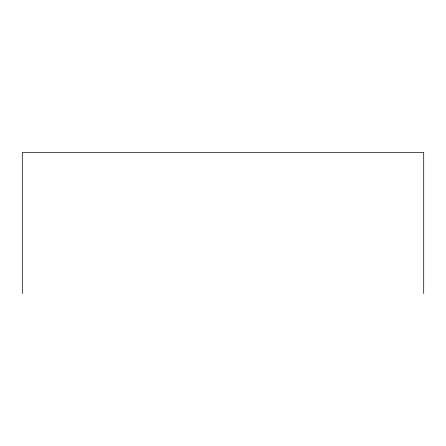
<?xml version="1.0" encoding="UTF-8"?>
<svg xmlns="http://www.w3.org/2000/svg" width="446" height="446" viewBox="0 0 446 446"><rect width="100%" height="100%" fill="white"/><g stroke="black" fill="none" stroke-linecap="round" stroke-linejoin="round"><path stroke-width="0.67" d="M423.7 293.54L423.7 152.46L22.3 152.46L22.3 293.54"/></g></svg>
